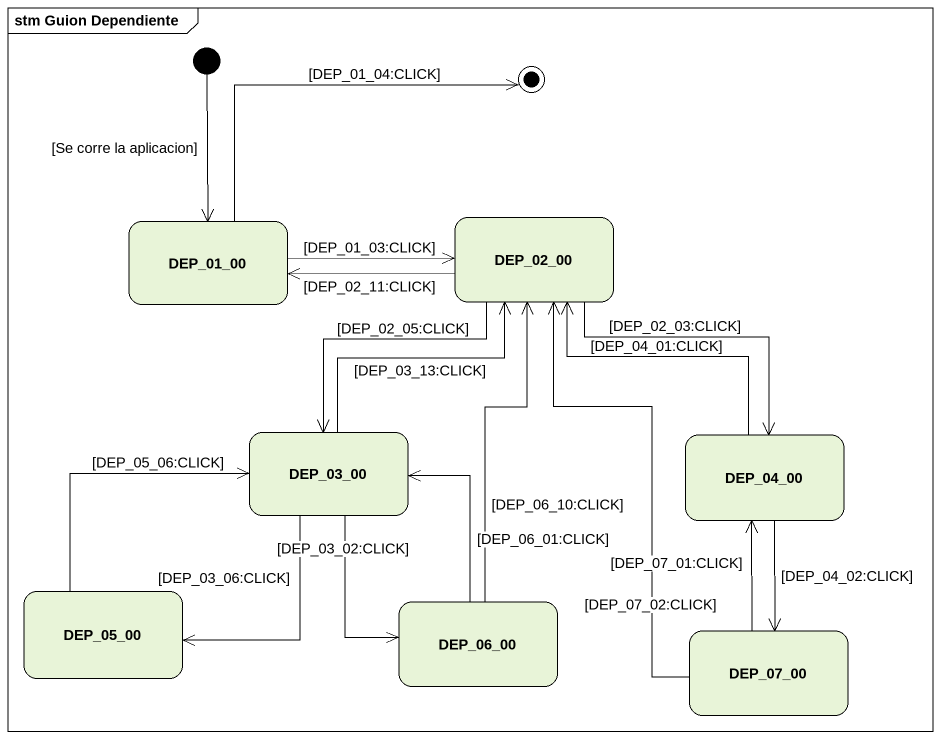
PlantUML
@startuml
mainframe stm Guion Dependiente
hide empty description
state DEP_01_00
state DEP_02_00
state DEP_03_00
state DEP_04_00
state DEP_05_00
state DEP_06_00
state DEP_07_00
[*] --> DEP_01_00 : [Se corre la aplicacion]
DEP_01_00 -right-> DEP_02_00 : [DEP_01_03:CLICK]
DEP_02_00 -left-> DEP_01_00 : [DEP_02_11:CLICK]
DEP_02_00 --> DEP_03_00 : [DEP_02_05:CLICK]
DEP_02_00 --> DEP_04_00 : [DEP_02_03:CLICK]
DEP_03_00 -up-> DEP_02_00 : [DEP_03_13:CLICK]
DEP_03_00 --> DEP_05_00 : [DEP_03_06:CLICK]
DEP_03_00 --> DEP_06_00 : [DEP_03_02:CLICK]
DEP_04_00 -up-> DEP_02_00 : [DEP_04_01:CLICK]
DEP_04_00 --> DEP_07_00 : [DEP_04_02:CLICK]
DEP_05_00 -up-> DEP_03_00 : [DEP_05_06:CLICK]
DEP_06_00 -up-> DEP_02_00 : [DEP_06_10:CLICK]
DEP_06_00 -up-> DEP_03_00 : [DEP_06_01:CLICK]
DEP_07_00 -up-> DEP_02_00 : [DEP_07_02:CLICK]
DEP_07_00 -up-> DEP_04_00 : [DEP_07_01:CLICK]
DEP_01_00 -right-> [*] : [DEP_01_04:CLICK]
@enduml
